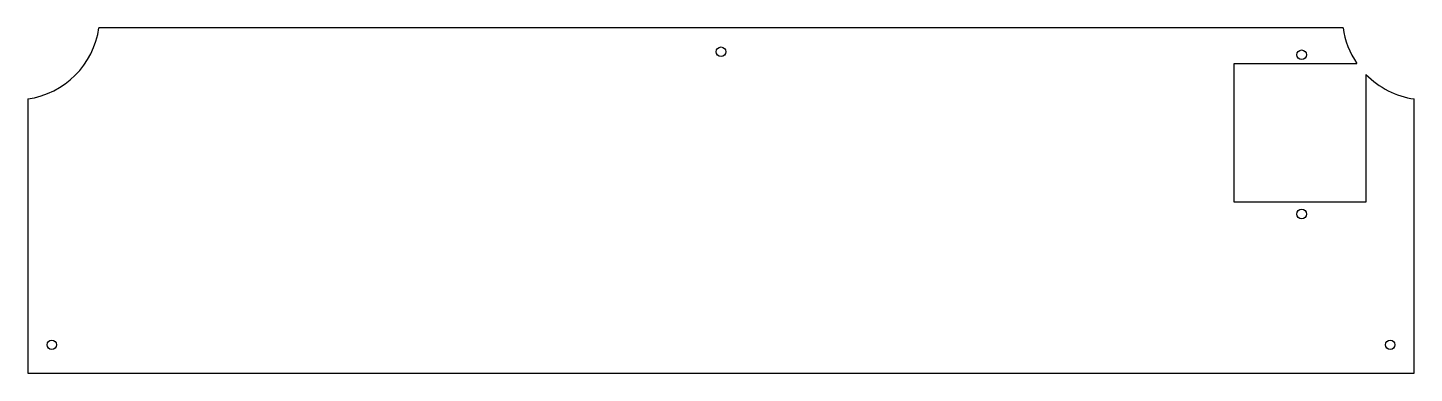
# Model space of a CAD drawing. Header units: millimetres. Extents: x -231 to 231, y -57 to 58.
import ezdxf

# ---------------------------------------------------------------- set-up
doc = ezdxf.new("R2010")
doc.units = ezdxf.units.MM

msp = doc.modelspace()

# ---------------------------------------------------------------- linework, layer by layer
at = {"color": 7, "linetype": 'Continuous', "lineweight": 25}
for p, q in [((207.13, 58.06), (-206.94, 58.06)), ((170.85, 46.19), (211.78, 46.19)), ((170.85, 0.06), (170.85, 46.19)), ((214.77, 42.54), (214.77, 0.06)), ((-230.65, 34.35), (-230.65, -56.94)), ((230.85, -56.94), (230.85, 34.35)), ((214.77, 0.06), (170.85, 0.06)), ((-230.65, -56.94), (230.85, -56.94))]:
    msp.add_line(p, q, dxfattribs=at)
for centre, radius in [((0.1, 50.06), 1.6), ((193.35, 49.06), 1.6), ((193.35, -3.94), 1.6), ((-222.65, -47.44), 1.55), ((222.85, -47.44), 1.55)]:
    msp.add_circle(centre, radius, dxfattribs=at)
for centre, start, end in [((-234.65, 62.06), 278.2132, 351.7868), ((234.85, 62.06), 188.2132, 214.5277), ((234.85, 62.06), 224.1942, 261.7868)]:
    msp.add_arc(centre, 28, start, end, dxfattribs=at)

doc.saveas('drawing.dxf')
